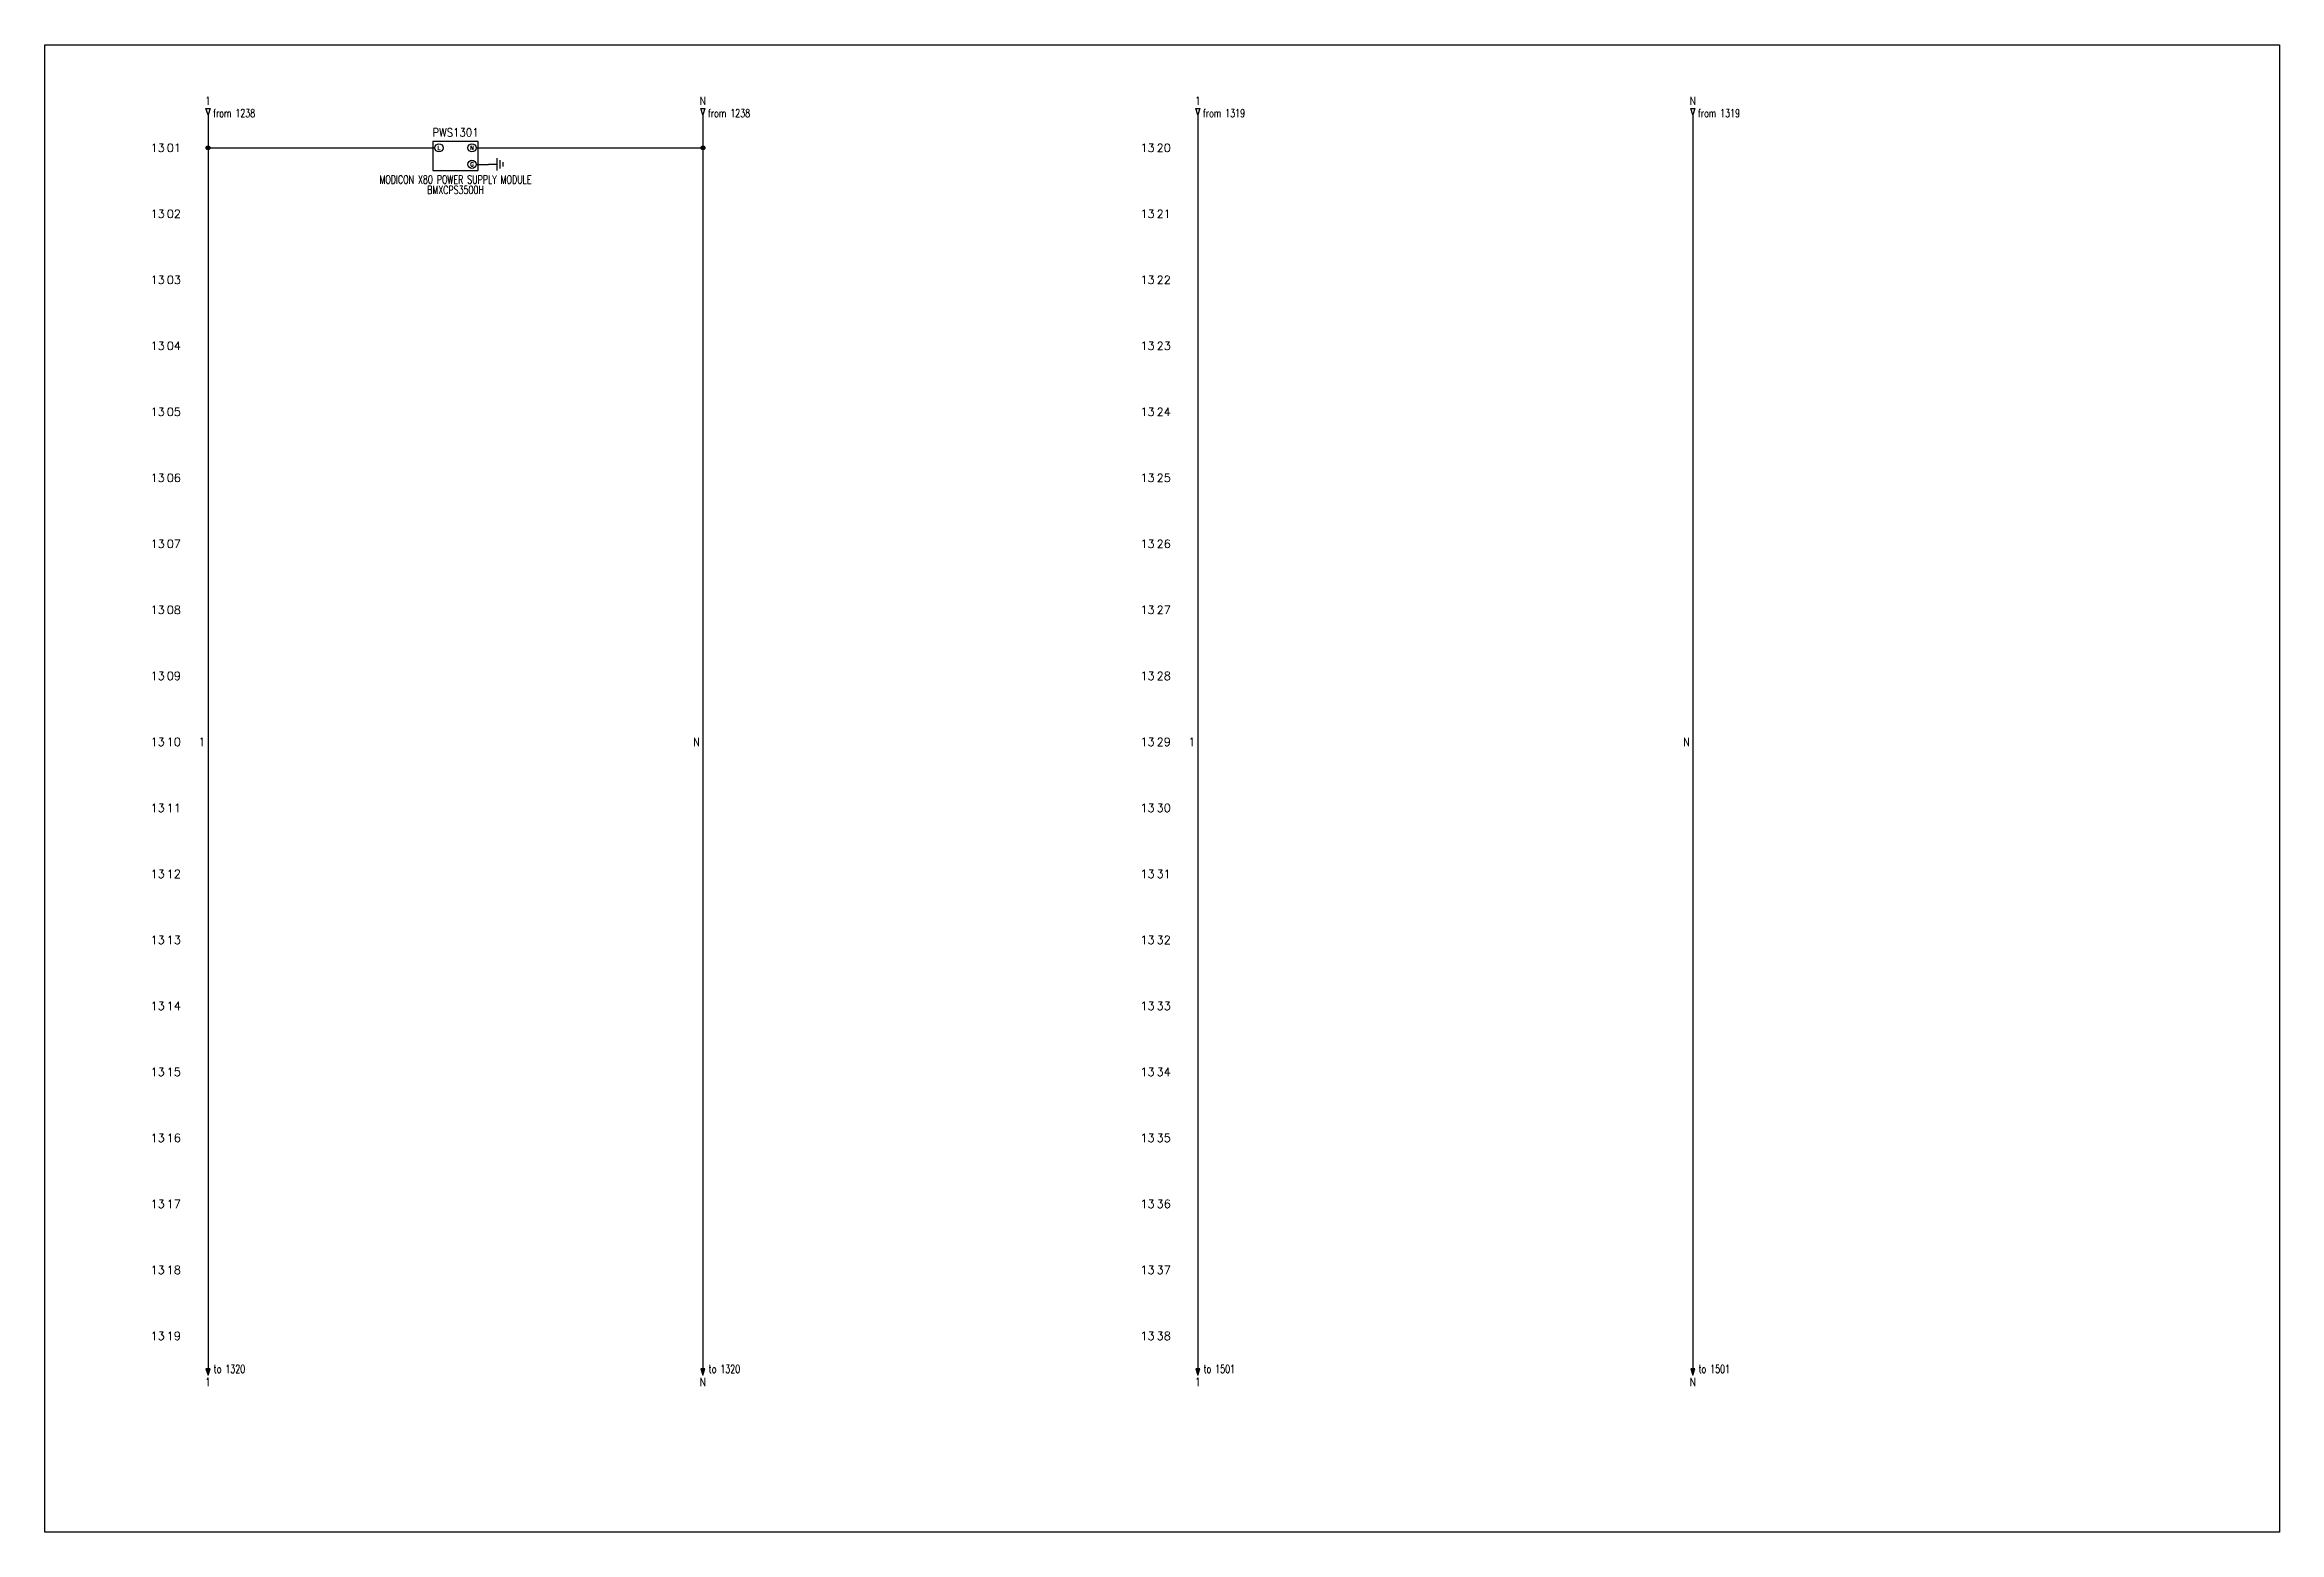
# Model space of a CAD drawing. Header units: inches. Extents: x 0 to 33.9, y 0 to 22.6.
import ezdxf
from ezdxf.enums import TextEntityAlignment as Align

# ---------------------------------------------------------------- set-up
doc = ezdxf.new("R2010")
doc.units = ezdxf.units.IN
doc.header["$MEASUREMENT"] = 0
for name, color, linetype in [('DESC', 150, 'Continuous'), ('SYMS', 7, 'Continuous'), ('TAGS', 150, 'Continuous'), ('TERMS', 123, 'Continuous'), ('WIRENO', 72, 'Continuous'), ('WIREREF', 52, 'Continuous'), ('WIREREF_DEST', 52, 'Continuous'), ('WIRES', 7, 'Continuous'), ('XREF', 7, 'Continuous')]:
    doc.layers.add(name, color=color, linetype=linetype)
doc.layers.add('VIEWPORTS', color=10, linetype='Continuous', plot=False)
doc.styles.add('WD', font='romans.shx')

# ---------------------------------------------------------------- blocks, each defined once
blk = doc.blocks.new('WD_MLRH6')
at = {"style": 'WD'}
blk.add_attdef('SHEET', text='', height=0.125, dxfattribs=at).set_placement((-0.656, 0), align=Align.MIDDLE_RIGHT)
blk.add_attdef('RUNGFIRST', text='', height=0.125, dxfattribs=at).set_placement((-0.625, 0), align=Align.MIDDLE_LEFT)
at = {"style": 'WD', "flags": 1}
for tag, p in [('WIRE-START', (-0.25, -0.356)), ('RUNGHORV', (-0.25, -0.127)), ('WIREMODE', (-0.25, -0.281)), ('RUNGDIST', (-0.25, -0.2)), ('RUNGCNT', (-0.25, -0.237)), ('RUNGINC', (-0.25, -0.163)), ('WIREFMT', (-0.25, -0.321)), ('WIRE-GSUF', (-0.25, -0.396)), ('PH3SPACE', (-0.25, -0.437))]:
    blk.add_attdef(tag, text='', height=0.025, dxfattribs=at).set_placement(p, align=Align.RIGHT)
blk = doc.blocks.new('HDV1T7')
for p, q in [((0.344, 0.094), (-0.344, 0.094)), ((-0.344, 0.094), (-0.344, -0.344)), ((0.344, -0.344), (0.344, 0.094)), ((-0.344, -0.344), (0.344, -0.344))]:
    blk.add_line(p, q)
for centre in [(-0.25, 0), (0.25, 0), (0.25, -0.25)]:
    blk.add_circle(centre, 0.0625)
at = {"style": 'WD'}
for tag, width, p in [('INST', 0.7, (0.006, 0.497)), ('LOC', 0.7, (0.006, 0.327)), ('TAG1', 0.9, (0, 0.171)), ('RATING2', 0.7, (0, -0.219)), ('DESC1', 0.7, (0, -0.543)), ('DESC2', 0.7, (0, -0.699)), ('XREF', 0.7, (0, -0.856))]:
    blk.add_attdef(tag, text='', height=0.125, dxfattribs=dict(at, width=width)).set_placement(p, align=Align.CENTER)
at = {"linetype": 'Continuous', "style": 'WD', "width": 0.8, "flags": 8}
for tag, p in [('TERM01', (-0.25, 0)), ('TERM02', (0.25, 0)), ('TERM03', (0.25, -0.25))]:
    blk.add_attdef(tag, text='', height=0.0625, dxfattribs=at).set_placement(p, align=Align.MIDDLE)
at = {"style": 'WD', "flags": 1}
for tag, p in [('X4TERM01', (-0.312, 0)), ('X2TERM01', (-0.25, 0.062)), ('X2TERM02', (0.25, 0.062)), ('X1TERM02', (0.312, 0)), ('X8TERM03', (0.25, -0.312)), ('X1TERM03', (0.312, -0.25))]:
    blk.add_attdef(tag, p, '', height=0.0125, dxfattribs=at)
at = {"style": 'WD', "width": 0.7}
blk.add_attdef('RATING1', text='', height=0.125, dxfattribs=at).set_placement((0, 0), align=Align.MIDDLE)
at = {"linetype": 'Continuous', "style": 'WD', "flags": 9}
blk.add_attdef('ASSYCODE', text='', height=0.01, dxfattribs=at).set_placement((0, 0.078), align=Align.CENTER)
at = {"style": 'WD', "flags": 9}
blk.add_attdef('FAMILY', text='', height=0.01, dxfattribs=at).set_placement((-0.005, 0.139), align=Align.CENTER)
at = {"linetype": 'Continuous', "style": 'WD', "flags": 1}
for tag, p in [('MFG', (0, 0.109)), ('CAT', (0, 0.128))]:
    blk.add_attdef(tag, text='', height=0.01, dxfattribs=at).set_placement(p, align=Align.MIDDLE)
blk = doc.blocks.new('WDDOT')
for radius in [0.03, 0.0187, 0.00929]:
    blk.add_circle((0, 0), radius)
blk = doc.blocks.new('HGND2')
for p, q in [((0.125, 0), (0, 0)), ((0.125, 0.09375), (0.125, -0.09375)), ((0.171875, 0.0625), (0.171875, -0.0625)), ((0.21875, 0.03125), (0.21875, -0.03125))]:
    blk.add_line(p, q)
at = {"style": 'WD', "width": 0.8}
for tag, p in [('INST', (0.25, 0.3125)), ('TAG1', (0.25, 0)), ('LOC', (0.25, 0.15625)), ('DESC1', (0.25, -0.15625)), ('DESC2', (0.25, -0.3125))]:
    blk.add_attdef(tag, text='', height=0.125, dxfattribs=at).set_placement(p, align=Align.MIDDLE_LEFT)
at = {"style": 'WD', "flags": 1}
for tag in ['ASSYCODE', 'CAT', 'X4TERM01', 'MFG', 'FAMILY']:
    blk.add_attdef(tag, (0, 0), '', height=0.01, dxfattribs=at)
blk = doc.blocks.new('HA1D2')
blk.add_lwpolyline([(0, 0.094), (0.031, 0.094), (0, 0), (-0.031, 0.094), (0, 0.094)])
at = {"style": 'WD', "width": 0.8, "flags": 8}
blk.add_attdef('WIRENO', text='', height=0.125, dxfattribs=at).set_placement((0, 0.15), align=Align.CENTER)
at = {"style": 'WD', "flags": 1}
for tag, p in [('X8TERM01', (0, 0)), ('SIGCODE', (0.026, 0.066))]:
    blk.add_attdef(tag, p, '', height=0.01, dxfattribs=at)
at = {"style": 'WD', "width": 0.7}
for tag, p in [('XREF', (0.077, -0.037)), ('DESC1', (0.077, -0.206))]:
    blk.add_attdef(tag, p, '', height=0.125, dxfattribs=at)
blk = doc.blocks.new('WD_WNV')
at = {"linetype": 'Continuous', "style": 'WD', "width": 0.8}
blk.add_attdef('WIRENO', text='', height=0.125, dxfattribs=at).set_placement((-0.05, 0), align=Align.MIDDLE_RIGHT)
at = {"style": 'WD', "flags": 1}
for tag, p in [('W01USER', (-0.062, 0.094)), ('W02USER', (-0.062, 0.086)), ('W03USER', (-0.062, 0.078)), ('W04USER', (-0.062, 0.07)), ('W05USER', (-0.062, 0.062)), ('W06USER', (-0.062, 0.055)), ('W07USER', (-0.062, 0.047)), ('W08USER', (-0.062, 0.039)), ('W09USER', (-0.062, 0.031)), ('W10USER', (-0.062, 0.023))]:
    blk.add_attdef(tag, text='', height=0.005, dxfattribs=at).set_placement(p, align=Align.CENTER)
blk = doc.blocks.new('HA1S4')
for points in [[(0, 0), (-0.031, 0), (0, -0.094), (0.031, 0), (0, 0)], [(0.016, -0.011), (-0.016, -0.011), (0, -0.058), (0.016, -0.011)]]:
    blk.add_lwpolyline(points)
at = {"style": 'WD', "flags": 1}
for tag, p in [('X2TERM01', (0, 0)), ('SIGCODE', (0.035, -0.083))]:
    blk.add_attdef(tag, p, '', height=0.01, dxfattribs=at)
at = {"style": 'WD', "width": 0.7}
for tag, p in [('XREF', (0.088, -0.062)), ('DESC1', (0.088, 0.113))]:
    blk.add_attdef(tag, p, '', height=0.125, dxfattribs=at)
at = {"style": 'WD', "width": 0.8, "flags": 8}
blk.add_attdef('WIRENO', text='', height=0.125, dxfattribs=at).set_placement((0, -0.259), align=Align.CENTER)

msp = doc.modelspace()

# ---------------------------------------------------------------- linework, layer by layer
at = {"layer": 'VIEWPORTS'}
msp.add_lwpolyline([(0.025, 22.562), (33.888, 22.562), (33.888, 0.025), (0.025, 0.025)], close=True, dxfattribs=at)
at = {"layer": 'WIRES'}
for p, q in [((2.5, 21.5), (2.5, 2.5)), ((10, 21.5), (10, 2.5)), ((17.5, 21.5), (17.5, 2.5)), ((25, 21.5), (25, 2.5)), ((2.5, 21), (5.938, 21)), ((6.562, 21), (10, 21)), ((6.562, 20.75), (6.75, 20.75))]:
    msp.add_line(p, q, dxfattribs=at)

# ---------------------------------------------------------------- block references
for p, values in [((2.5, 21), {'RUNGFIRST': '01', 'SHEET': '13'}), ((17.5, 21), {'RUNGFIRST': '20', 'SHEET': '13'})]:
    msp.add_blockref('WD_MLRH6', p).add_auto_attribs(values)
at = {"layer": 'SYMS'}
ref = msp.add_blockref('HA1D2', (2.5, 21.5), dxfattribs=at)
ref.add_attrib('WIRENO', '1', dxfattribs={"layer": 'WIREREF_DEST', "height": 0.125, "style": 'WD', "width": 0.8, "flags": 8}).set_placement((2.5, 21.65), align=Align.CENTER)
ref.add_attrib('XREF', 'from 1238', (2.577, 21.463), dxfattribs={"layer": 'XREF', "height": 0.125, "style": 'WD', "width": 0.7})
ref = msp.add_blockref('HA1D2', (10, 21.5), dxfattribs=at)
ref.add_attrib('WIRENO', 'N', dxfattribs={"layer": 'WIREREF_DEST', "height": 0.125, "style": 'WD', "width": 0.8, "flags": 8}).set_placement((10, 21.65), align=Align.CENTER)
ref.add_attrib('XREF', 'from 1238', (10.077, 21.463), dxfattribs={"layer": 'XREF', "height": 0.125, "style": 'WD', "width": 0.7})
ref = msp.add_blockref('HA1D2', (17.5, 21.5), dxfattribs=at)
ref.add_attrib('WIRENO', '1', dxfattribs={"layer": 'WIREREF_DEST', "height": 0.125, "style": 'WD', "width": 0.8, "flags": 8}).set_placement((17.5, 21.65), align=Align.CENTER)
ref.add_attrib('XREF', 'from 1319', (17.577, 21.463), dxfattribs={"layer": 'XREF', "height": 0.125, "style": 'WD', "width": 0.7})
ref = msp.add_blockref('HA1D2', (25, 21.5), dxfattribs=at)
ref.add_attrib('WIRENO', 'N', dxfattribs={"layer": 'WIREREF_DEST', "height": 0.125, "style": 'WD', "width": 0.8, "flags": 8}).set_placement((25, 21.65), align=Align.CENTER)
ref.add_attrib('XREF', 'from 1319', (25.077, 21.463), dxfattribs={"layer": 'XREF', "height": 0.125, "style": 'WD', "width": 0.7})
for name, p in [('WDDOT', (2.5, 21)), ('WDDOT', (10, 21)), ('HGND2', (6.75, 20.75))]:
    msp.add_blockref(name, p, dxfattribs=at)
ref = msp.add_blockref('HDV1T7', (6.25, 21), dxfattribs=at)
ref.add_attrib('DESC1', 'MODICON X80 POWER SUPPLY MODULE', dxfattribs={"layer": 'DESC', "height": 0.125, "style": 'WD', "width": 0.7}).set_placement((6.25, 20.457), align=Align.CENTER)
ref.add_attrib('DESC2', 'BMXCPS3500H', dxfattribs={"layer": 'DESC', "height": 0.125, "style": 'WD', "width": 0.7}).set_placement((6.25, 20.301), align=Align.CENTER)
ref.add_attrib('TERM03', 'G', dxfattribs={"layer": 'TERMS', "linetype": 'Continuous', "height": 0.0625, "style": 'WD', "width": 0.8, "flags": 8}).set_placement((6.5, 20.75), align=Align.MIDDLE)
ref.add_attrib('TERM02', 'N', dxfattribs={"layer": 'TERMS', "linetype": 'Continuous', "height": 0.0625, "style": 'WD', "width": 0.8, "flags": 8}).set_placement((6.5, 21), align=Align.MIDDLE)
ref.add_attrib('TERM01', 'L', dxfattribs={"layer": 'TERMS', "linetype": 'Continuous', "height": 0.0625, "style": 'WD', "width": 0.8, "flags": 8}).set_placement((6, 21), align=Align.MIDDLE)
ref.add_attrib('TAG1', 'PWS1301', dxfattribs={"layer": 'TAGS', "height": 0.125, "style": 'WD', "width": 0.9}).set_placement((6.25, 21.171), align=Align.CENTER)
ref = msp.add_blockref('HA1S4', (2.5, 2.5), dxfattribs=at)
ref.add_attrib('WIRENO', '1', dxfattribs={"layer": 'WIREREF', "height": 0.125, "style": 'WD', "width": 0.8, "flags": 8}).set_placement((2.5, 2.241), align=Align.CENTER)
ref.add_attrib('XREF', 'to 1320', (2.587, 2.438), dxfattribs={"layer": 'XREF', "height": 0.125, "style": 'WD', "width": 0.7})
ref = msp.add_blockref('HA1S4', (10, 2.5), dxfattribs=at)
ref.add_attrib('WIRENO', 'N', dxfattribs={"layer": 'WIREREF', "height": 0.125, "style": 'WD', "width": 0.8, "flags": 8}).set_placement((10, 2.241), align=Align.CENTER)
ref.add_attrib('XREF', 'to 1320', (10.088, 2.438), dxfattribs={"layer": 'XREF', "height": 0.125, "style": 'WD', "width": 0.7})
ref = msp.add_blockref('HA1S4', (17.5, 2.5), dxfattribs=at)
ref.add_attrib('WIRENO', '1', dxfattribs={"layer": 'WIREREF', "height": 0.125, "style": 'WD', "width": 0.8, "flags": 8}).set_placement((17.5, 2.241), align=Align.CENTER)
ref.add_attrib('XREF', 'to 1501', (17.587, 2.438), dxfattribs={"layer": 'XREF', "height": 0.125, "style": 'WD', "width": 0.7})
ref = msp.add_blockref('HA1S4', (25, 2.5), dxfattribs=at)
ref.add_attrib('WIRENO', 'N', dxfattribs={"layer": 'WIREREF', "height": 0.125, "style": 'WD', "width": 0.8, "flags": 8}).set_placement((25, 2.241), align=Align.CENTER)
ref.add_attrib('XREF', 'to 1501', (25.087, 2.438), dxfattribs={"layer": 'XREF', "height": 0.125, "style": 'WD', "width": 0.7})
at = {"layer": 'WIRENO'}
ref = msp.add_blockref('WD_WNV', (2.5, 12), dxfattribs=at)
ref.add_attrib('WIRENO', '1', dxfattribs={"linetype": 'Continuous', "height": 0.125, "style": 'WD', "width": 0.8}).set_placement((2.45, 12), align=Align.MIDDLE_RIGHT)
ref = msp.add_blockref('WD_WNV', (10, 12), dxfattribs=at)
ref.add_attrib('WIRENO', 'N', dxfattribs={"linetype": 'Continuous', "height": 0.125, "style": 'WD', "width": 0.8}).set_placement((9.95, 12), align=Align.MIDDLE_RIGHT)
ref = msp.add_blockref('WD_WNV', (17.5, 12), dxfattribs=at)
ref.add_attrib('WIRENO', '1', dxfattribs={"linetype": 'Continuous', "height": 0.125, "style": 'WD', "width": 0.8}).set_placement((17.45, 12), align=Align.MIDDLE_RIGHT)
ref = msp.add_blockref('WD_WNV', (25, 12), dxfattribs=at)
ref.add_attrib('WIRENO', 'N', dxfattribs={"linetype": 'Continuous', "height": 0.125, "style": 'WD', "width": 0.8}).set_placement((24.95, 12), align=Align.MIDDLE_RIGHT)

# ---------------------------------------------------------------- texts
at = {"style": 'WD'}
for p in [(1.844, 20), (16.844, 20), (1.844, 19), (16.844, 19), (1.844, 18), (16.844, 18), (1.844, 17), (16.844, 17), (1.844, 16), (16.844, 16), (1.844, 15), (16.844, 15), (1.844, 14), (16.844, 14), (1.844, 13), (16.844, 13), (1.844, 12), (16.844, 12), (1.844, 11), (16.844, 11), (1.844, 10), (16.844, 10), (1.844, 9), (16.844, 9), (1.844, 8), (16.844, 8), (1.844, 7), (16.844, 7), (1.844, 6), (16.844, 6), (1.844, 5), (16.844, 5), (1.844, 4), (16.844, 4), (1.844, 3), (16.844, 3)]:
    msp.add_text('13', height=0.125, dxfattribs=at).set_placement(p, align=Align.MIDDLE_RIGHT)
for s, p in [('02', (1.875, 20)), ('21', (16.875, 20)), ('03', (1.875, 19)), ('22', (16.875, 19)), ('04', (1.875, 18)), ('23', (16.875, 18)), ('05', (1.875, 17)), ('24', (16.875, 17)), ('06', (1.875, 16)), ('25', (16.875, 16)), ('07', (1.875, 15)), ('26', (16.875, 15)), ('08', (1.875, 14)), ('27', (16.875, 14)), ('09', (1.875, 13)), ('28', (16.875, 13)), ('10', (1.875, 12)), ('29', (16.875, 12)), ('11', (1.875, 11)), ('30', (16.875, 11)), ('12', (1.875, 10)), ('31', (16.875, 10)), ('13', (1.875, 9)), ('32', (16.875, 9)), ('14', (1.875, 8)), ('33', (16.875, 8)), ('15', (1.875, 7)), ('34', (16.875, 7)), ('16', (1.875, 6)), ('35', (16.875, 6)), ('17', (1.875, 5)), ('36', (16.875, 5)), ('18', (1.875, 4)), ('37', (16.875, 4)), ('19', (1.875, 3)), ('38', (16.875, 3))]:
    msp.add_text(s, height=0.125, dxfattribs=at).set_placement(p, align=Align.MIDDLE_LEFT)

doc.saveas('drawing.dxf')
